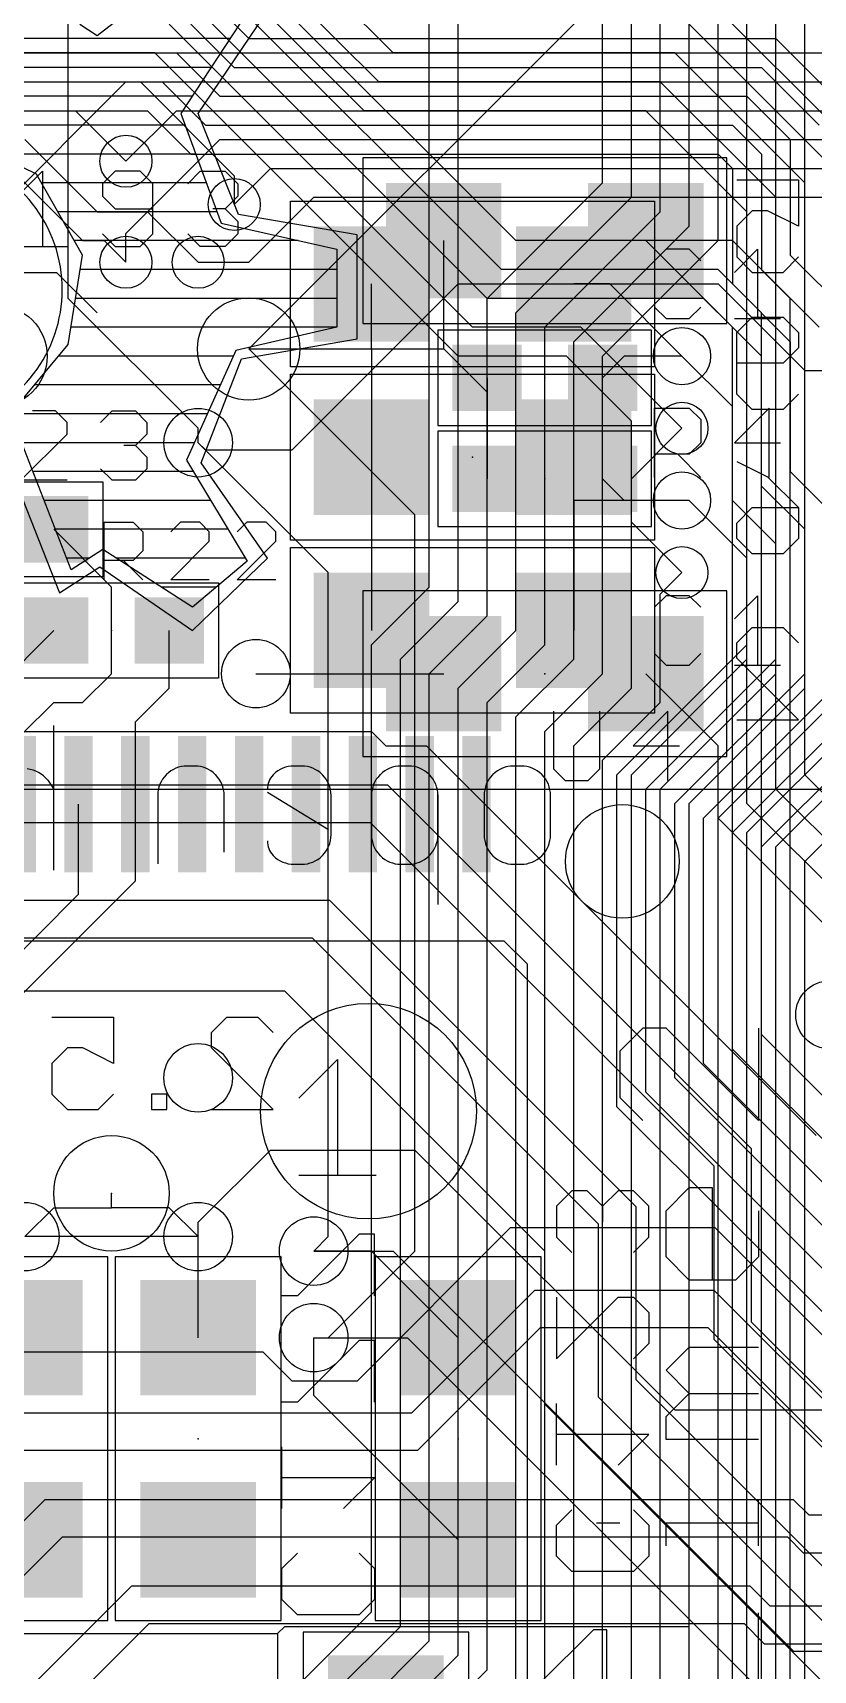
# Model space of a CAD drawing. Extents: x -61 to 136, y 23 to 123.
# Drawn here: x 53.79 to 60.65, y 75.43 to 89.84 of the extents above; entities that cross this region are included whole.
import ezdxf

# ---------------------------------------------------------------- set-up
doc = ezdxf.new("R2010")
doc.units = 0
for name, color, linetype in [('1', 14, 'CONTINUOUS'), ('13', 94, 'CONTINUOUS'), ('14', 94, 'CONTINUOUS'), ('16', 134, 'CONTINUOUS'), ('18', 94, 'CONTINUOUS'), ('21', 251, 'CONTINUOUS'), ('22', 54, 'CONTINUOUS'), ('23', 251, 'CONTINUOUS'), ('24', 54, 'CONTINUOUS'), ('25', 251, 'CONTINUOUS'), ('26', 54, 'CONTINUOUS'), ('3', 214, 'CONTINUOUS'), ('39', 14, 'CONTINUOUS'), ('4', 214, 'CONTINUOUS'), ('40', 134, 'CONTINUOUS'), ('41', 14, 'CONTINUOUS'), ('42', 134, 'CONTINUOUS')]:
    doc.layers.add(name, color=color, linetype=linetype)

# ---------------------------------------------------------------- blocks, each defined once
blk = doc.blocks.new('PIE')
blk.add_circle((0, 0), 0.5)
blk = doc.blocks.new('RECT')
blk.add_solid([(-0.5, -0.5), (0.5, -0.5), (-0.5, 0.5), (0.5, 0.5)])
blk = doc.blocks.new('ROUNDV')
blk.add_circle((0, 0), 0.5)

msp = doc.modelspace()

# ---------------------------------------------------------------- linework, layer by layer
at = {"layer": '1'}
for p, q in [((56.7055, 89.154), (54.9275, 90.932)), ((56.8325, 89.408), (55.5625, 90.678)), ((56.9595, 89.662), (56.134, 90.4875)), ((61.087, 88.773), (59.69, 90.17)), ((60.833, 88.646), (59.563, 89.916)), ((59.436, 89.662), (56.9595, 89.662)), ((60.579, 88.519), (59.436, 89.662)), ((59.309, 89.408), (56.8325, 89.408)), ((60.325, 88.392), (59.309, 89.408)), ((59.182, 89.154), (56.7055, 89.154)), ((60.071, 88.265), (59.182, 89.154)), ((60.579, 84.201), (60.579, 88.519)), ((60.325, 84.328), (60.325, 88.392)), ((60.071, 84.455), (60.071, 88.265)), ((56.769, 87.0585), (56.769, 87.63)), ((58.8645, 87.63), (58.547, 87.63)), ((59.4995, 86.995), (58.8645, 87.63)), ((55.6895, 87.0585), (56.769, 87.0585)), ((56.769, 87.0585), (56.769, 86.106)), ((56.769, 86.106), (56.769, 84.582)), ((58.547, 85.725), (58.547, 86.106)), ((58.547, 85.725), (58.547, 84.582)), ((59.4995, 85.725), (58.547, 85.725)), ((54.483, 84.963), (53.975, 85.471)), ((54.483, 84.201), (54.483, 84.963)), ((53.4035, 84.0105), (53.975, 84.582)), ((54.991, 84.074), (54.991, 84.582)), ((58.928, 83.312), (60.071, 84.455)), ((59.182, 83.185), (60.325, 84.328)), ((54.229, 83.947), (54.483, 84.201)), ((59.436, 83.058), (60.579, 84.201)), ((54.693, 83.776), (54.991, 84.074)), ((59.69, 82.931), (60.833, 84.074)), ((53.693, 83.665), (53.975, 83.947)), ((53.975, 83.947), (54.229, 83.947)), ((59.944, 82.804), (61.087, 83.947)), ((54.693, 83.052), (54.693, 83.776)), ((60.198, 82.677), (61.341, 83.82)), ((58.928, 80.391), (58.928, 83.312)), ((59.182, 80.518), (59.182, 83.185)), ((54.193, 82.26), (54.193, 83.052)), ((54.693, 82.379), (54.693, 83.052)), ((59.436, 80.645), (59.436, 83.058)), ((59.69, 80.772), (59.69, 82.931)), ((59.944, 80.899), (59.944, 82.804)), ((60.198, 81.026), (60.198, 82.677)), ((52.451, 80.137), (54.693, 82.379)), ((52.197, 80.264), (54.193, 82.26)), ((60.198, 81.026), (61.224, 80)), ((59.944, 80.899), (61.219, 79.624)), ((59.69, 80.772), (61.262, 79.2)), ((59.436, 80.645), (61.281, 78.8)), ((61.319, 78), (58.928, 80.391)), ((61.3, 78.4), (59.182, 80.518)), ((57.1246, 77.6986), (58.2041, 78.7781)), ((58.2041, 78.7781), (59.7789, 78.7781)), ((59.7789, 78.7781), (60.957, 77.6)), ((57.1754, 77.3684), (58.2549, 78.4479)), ((58.2549, 78.4479), (59.7281, 78.4479)), ((59.7281, 78.4479), (60.9092, 77.2668)), ((53.1368, 77.6986), (57.1246, 77.6986)), ((53.2892, 77.3684), (57.1754, 77.3684)), ((45.0723, 68.1101), (53.8988, 76.9366)), ((53.8988, 76.9366), (60.4774, 76.9366)), ((60.4774, 76.9366), (60.614, 76.8)), ((60.614, 76.8), (61.7, 76.8)), ((45.2247, 67.7799), (54.0512, 76.6064)), ((54.0512, 76.6064), (60.4266, 76.6064)), ((60.4266, 76.6064), (60.5663, 76.4667)), ((60.5663, 76.4667), (61.5333, 76.4667)), ((45.0723, 66.5861), (54.6608, 76.1746)), ((54.6608, 76.1746), (60.0964, 76.1746)), ((60.0964, 76.1746), (60.271, 76)), ((60.271, 76), (61.7, 76)), ((45.2247, 66.2559), (54.8132, 75.8444)), ((54.8132, 75.8444), (60.0456, 75.8444)), ((60.0456, 75.8444), (60.2234, 75.6666)), ((60.2234, 75.6666), (61.5334, 75.6666))]:
    msp.add_line(p, q, dxfattribs=at)
at = {"layer": '13'}
for p, q in [((55.6895, 87.0585), (60.071, 91.44)), ((56.0705, 86.1695), (57.531, 87.63)), ((57.531, 87.63), (59.817, 87.63)), ((59.817, 87.63), (60.579, 86.868)), ((60.579, 86.868), (65.0875, 86.868)), ((55.245, 86.233), (55.3085, 86.1695)), ((55.3085, 86.1695), (56.0705, 86.1695)), ((53.086, 83.185), (65.405, 83.185)), ((55.245, 79.375), (55.88, 80.01)), ((55.88, 80.01), (57.15, 80.01)), ((57.15, 80.01), (59.436, 77.724)), ((55.245, 79.248), (53.721, 79.248)), ((55.245, 79.248), (55.245, 79.375)), ((56.261, 79.121), (56.9595, 79.121)), ((56.9595, 79.121), (60.4805, 75.6)), ((56.261, 78.359), (57.0865, 78.359)), ((57.0865, 78.359), (60.6455, 74.8)), ((59.436, 77.724), (61.976, 77.724)), ((60.4805, 75.6), (62.55, 75.6))]:
    msp.add_line(p, q, dxfattribs=at)
at = {"layer": '14'}
for p, q in [((58.039, 88.011), (55.372, 90.678)), ((57.912, 87.757), (55.245, 90.424)), ((57.785, 87.503), (55.118, 90.17)), ((57.658, 87.249), (54.991, 89.916)), ((54.864, 89.662), (53.594, 89.662)), ((57.531, 86.995), (54.864, 89.662)), ((53.467, 89.408), (54.737, 89.408)), ((54.737, 89.408), (55.5625, 88.5825)), ((53.34, 89.154), (54.1655, 89.154)), ((54.1655, 89.154), (54.61, 88.7095)), ((53.721, 88.9), (54.356, 88.265)), ((53.594, 88.646), (54.229, 88.011)), ((55.5625, 88.5825), (55.5625, 88.3285)), ((54.356, 88.265), (54.8005, 88.265)), ((54.8005, 88.265), (55.245, 87.8205)), ((54.229, 88.011), (54.4195, 88.011)), ((54.4195, 88.011), (54.61, 87.8205)), ((59.944, 88.011), (58.039, 88.011)), ((60.452, 87.503), (59.944, 88.011)), ((59.817, 87.757), (57.912, 87.757)), ((60.198, 87.376), (59.817, 87.757)), ((52.3494, 87.7316), (54.0004, 87.7316)), ((54.0004, 87.7316), (54.356, 87.376)), ((59.69, 87.503), (57.785, 87.503)), ((59.944, 87.249), (59.69, 87.503)), ((60.452, 73.406), (60.452, 87.503)), ((60.198, 73.533), (60.198, 87.376)), ((58.6105, 87.249), (57.658, 87.249)), ((59.4995, 86.36), (58.6105, 87.249)), ((59.944, 73.66), (59.944, 87.249)), ((57.15, 85.598), (55.6895, 87.0585)), ((58.4835, 86.995), (57.531, 86.995)), ((59.055, 86.4235), (58.4835, 86.995)), ((59.055, 85.5345), (59.055, 86.4235)), ((57.15, 79.121), (57.15, 85.598)), ((59.4995, 85.09), (59.055, 85.5345)), ((55.245, 79.248), (53.721, 79.248)), ((56.388, 78.359), (57.15, 79.121)), ((56.261, 78.359), (56.388, 78.359))]:
    msp.add_line(p, q, dxfattribs=at)
at = {"layer": '16'}
for p, q in [((55.3085, 90.17), (55.6895, 89.789)), ((55.1815, 89.916), (55.5625, 89.535)), ((55.6895, 89.789), (60.325, 89.789)), ((60.325, 89.789), (60.96, 89.154)), ((53.213, 89.662), (55.0545, 89.662)), ((55.0545, 89.662), (55.4355, 89.281)), ((55.5625, 89.535), (60.198, 89.535)), ((60.198, 89.535), (60.706, 89.027)), ((53.086, 89.408), (54.9275, 89.408)), ((54.9275, 89.408), (55.3085, 89.027)), ((55.4355, 89.281), (60.071, 89.281)), ((60.071, 89.281), (60.452, 88.9)), ((52.959, 89.154), (54.8005, 89.154)), ((54.8005, 89.154), (55.1815, 88.773)), ((55.3085, 89.027), (59.944, 89.027)), ((59.944, 89.027), (60.198, 88.773)), ((60.452, 88.9), (60.452, 87.884)), ((55.1815, 88.773), (59.817, 88.773)), ((59.817, 88.773), (59.944, 88.646)), ((60.198, 88.773), (60.198, 87.757)), ((59.944, 88.646), (59.944, 87.63)), ((57.404, 87.0585), (57.404, 88.011)), ((60.198, 86.995), (59.182, 88.011)), ((60.452, 87.884), (60.96, 87.376)), ((60.198, 87.757), (60.706, 87.249)), ((59.944, 87.63), (60.452, 87.122)), ((55.6895, 87.0585), (57.404, 87.0585)), ((57.404, 87.0585), (57.785, 86.6775)), ((60.452, 87.122), (60.452, 85.979)), ((58.9915, 86.995), (58.801, 86.8045)), ((59.4995, 86.995), (58.9915, 86.995)), ((59.944, 86.5505), (59.4995, 86.995)), ((60.198, 85.852), (60.198, 86.995)), ((57.785, 86.8045), (57.785, 85.9155)), ((57.785, 86.6775), (57.785, 86.8045)), ((59.944, 85.725), (59.944, 86.5505)), ((58.9915, 85.725), (58.801, 85.9155)), ((60.452, 85.979), (60.833, 85.598)), ((59.4995, 85.725), (58.9915, 85.725)), ((59.563, 85.725), (59.4995, 85.725)), ((60.071, 85.217), (59.563, 85.725)), ((60.325, 85.344), (59.944, 85.725)), ((60.579, 85.471), (60.198, 85.852)), ((60.579, 83.312), (60.579, 85.471)), ((60.325, 83.185), (60.325, 85.344)), ((60.071, 83.058), (60.071, 85.217)), ((55.753, 84.201), (57.404, 84.201)), ((59.817, 83.566), (59.182, 84.201)), ((59.817, 82.931), (59.817, 83.566)), ((61.595, 82.296), (60.579, 83.312)), ((46.2407, 83.2231), (56.9087, 83.2231)), ((56.9087, 83.2231), (60.1091, 80.0227)), ((61.341, 82.169), (60.325, 83.185)), ((61.087, 82.042), (60.071, 83.058)), ((46.0883, 82.8929), (56.7563, 82.8929)), ((56.7563, 82.8929), (59.7789, 79.8703)), ((60.833, 81.915), (59.817, 82.931)), ((45.7327, 82.2071), (56.4007, 82.2071)), ((56.4007, 82.2071), (59.0931, 79.5147)), ((45.5803, 81.8769), (56.2483, 81.8769)), ((56.2483, 81.8769), (58.7629, 79.3623)), ((60.1091, 80.0227), (60.1091, 78.4987)), ((59.7789, 79.8703), (59.7789, 78.3463)), ((54.483, 79.502), (54.483, 79.629)), ((53.721, 79.248), (53.975, 79.502)), ((53.975, 79.502), (54.483, 79.502)), ((54.991, 79.502), (54.483, 79.502)), ((55.245, 79.248), (54.991, 79.502)), ((59.0931, 79.5147), (59.0931, 77.9907)), ((55.245, 78.359), (55.245, 79.248)), ((58.7629, 79.3623), (58.7629, 77.8383)), ((56.769, 79.121), (56.261, 79.121)), ((57.531, 78.359), (56.769, 79.121)), ((60.1091, 78.4987), (62.6078, 76)), ((56.261, 77.851), (56.261, 78.359)), ((59.7789, 78.3463), (62.5252, 75.6)), ((59.0931, 77.9907), (61.8838, 75.2)), ((57.531, 76.581), (56.261, 77.851)), ((58.7629, 77.8383), (61.8012, 74.8)), ((55.9435, 75.7555), (56.007, 75.819)), ((56.007, 75.819), (59.563, 75.819)), ((52.7685, 75.7555), (55.9435, 75.7555)), ((55.9435, 75.7555), (55.9435, 75.057))]:
    msp.add_line(p, q, dxfattribs=at)
at = {"layer": '21'}
for p, q in [((45.748, 81.852), (57.933, 81.852)), ((57.933, 81.852), (58.138, 81.647)), ((58.138, 81.647), (58.138, 64.457)), ((56.1318, 80.4669), (56.4708, 80.8059)), ((56.4708, 80.8059), (56.4708, 79.789)), ((56.1318, 79.789), (56.8097, 79.789))]:
    msp.add_line(p, q, dxfattribs=at)
for centre, radius in [((58.975, 82.549), 0.5), ((56.743, 80.352), 0.9486)]:
    msp.add_circle(centre, radius, dxfattribs=at)
at = {"layer": '22'}
for p, q in [((54.356, 89.8144), (54.9148, 90.2462)), ((54.2036, 89.916), (54.356, 89.8144)), ((55.6768, 90.0176), (55.0926, 89.1286)), ((55.245, 89.1286), (55.8292, 89.9922)), ((55.5266, 89.789), (50.0937, 89.789)), ((55.3597, 89.535), (50.2904, 89.535)), ((55.1928, 89.281), (50.487, 89.281)), ((55.0926, 89.1286), (55.4482, 88.1634)), ((55.6006, 88.2396), (55.245, 89.1286)), ((55.13, 89.027), (50.4822, 89.027)), ((53.8226, 88.5952), (52.9844, 89.0016)), ((55.2236, 88.773), (53.4559, 88.773)), ((54.229, 87.884), (53.8226, 88.5952)), ((55.3172, 88.519), (53.8661, 88.519)), ((55.4108, 88.265), (54.0113, 88.265)), ((56.642, 88.0618), (55.6006, 88.2396)), ((55.4482, 88.1634), (56.4642, 87.9348)), ((56.642, 87.1474), (56.642, 88.0618)), ((54.102, 87.0966), (54.229, 87.884)), ((56.1255, 88.011), (54.1564, 88.011)), ((56.4642, 87.9348), (56.4642, 87.249)), ((56.4642, 87.757), (54.2085, 87.757)), ((56.4642, 87.503), (54.1675, 87.503)), ((56.4642, 87.249), (54.1266, 87.249)), ((56.4642, 87.249), (55.5752, 87.0458)), ((53.594, 86.487), (54.102, 87.0966)), ((55.5752, 87.0458), (55.1434, 86.0806)), ((55.626, 86.9696), (56.642, 87.1474)), ((55.5525, 86.995), (54.0173, 86.995)), ((55.2704, 86.0552), (55.626, 86.9696)), ((55.4388, 86.741), (53.8057, 86.741)), ((53.3908, 86.5124), (54.0258, 84.9122)), ((54.1274, 85.1154), (53.594, 86.487)), ((55.3252, 86.487), (53.594, 86.487)), ((55.2116, 86.233), (53.6928, 86.233)), ((55.1434, 86.0806), (55.6768, 85.1916)), ((55.8546, 85.217), (55.2704, 86.0552)), ((55.2044, 85.979), (53.7916, 85.979)), ((55.3568, 85.725), (53.8903, 85.725)), ((55.5092, 85.471), (53.9891, 85.471)), ((54.4068, 85.2932), (54.1274, 85.1154)), ((55.1942, 84.7852), (54.4068, 85.2932)), ((54.2871, 85.217), (54.0879, 85.217)), ((55.6616, 85.217), (54.5249, 85.217)), ((55.1942, 84.582), (55.8546, 85.217)), ((55.6768, 85.1916), (55.1942, 84.7852)), ((54.0258, 84.9122), (54.3814, 85.1408)), ((54.3814, 85.1408), (55.1942, 84.582)), ((55.4053, 84.963), (54.9186, 84.963)), ((53.975, 83.185), (53.975, 83.7438)), ((54.9674, 83.3138), (54.9638, 83.3102)), ((55.216, 83.3882), (55.147, 83.3882)), ((55.3992, 83.3102), (55.3956, 83.3138)), ((55.9072, 83.3138), (55.9036, 83.3102)), ((56.1558, 83.3882), (56.0868, 83.3882)), ((56.339, 83.3102), (56.3354, 83.3138)), ((56.847, 83.3138), (56.8434, 83.3102)), ((57.0956, 83.3882), (57.0266, 83.3882)), ((57.2788, 83.3102), (57.2752, 83.3138)), ((57.8376, 83.3138), (57.834, 83.3102)), ((58.0862, 83.3882), (58.0172, 83.3882)), ((58.2694, 83.3102), (58.2658, 83.3138)), ((53.9224, 83.263), (53.975, 83.185)), ((53.975, 82.4738), (53.975, 83.185)), ((54.8894, 83.1306), (54.8894, 82.5282)), ((55.4736, 82.6298), (55.4736, 83.1306)), ((55.8546, 83.1596), (56.3916, 82.8294)), ((56.4134, 82.7822), (56.4134, 83.1306)), ((56.769, 83.1306), (56.769, 82.7822)), ((57.3532, 83.1342), (57.3532, 82.169)), ((57.3532, 82.7822), (57.3532, 83.1306)), ((57.7596, 83.1306), (57.7596, 82.7822)), ((58.3438, 82.7822), (58.3438, 83.1306)), ((55.9036, 82.6026), (55.9072, 82.599)), ((56.3354, 82.599), (56.339, 82.6026)), ((56.8434, 82.6026), (56.847, 82.599)), ((57.2752, 82.599), (57.2788, 82.6026)), ((57.834, 82.6026), (57.8376, 82.599)), ((58.2658, 82.599), (58.2694, 82.6026)), ((56.0868, 82.5246), (56.1558, 82.5246)), ((57.0266, 82.5246), (57.0956, 82.5246)), ((58.0172, 82.5246), (58.0862, 82.5246))]:
    msp.add_line(p, q, dxfattribs=at)
for centre, radius, start, end in [((52.832, 87.5813), 1.2181, 298.6585, 241.3415), ((53.7121, 83.0961), 0.2685, 38.4403, 83.4396), ((55.1434, 83.1306), 0.254, 134.9984, 179.9977), ((55.147, 83.1343), 0.2539, 89.993, 135.011), ((55.216, 83.1343), 0.2539, 44.989, 90.007), ((55.2196, 83.1306), 0.254, 0.0023, 45.0016), ((56.0346, 83.1866), 0.1801, 136.6747, 181.6682), ((56.0868, 83.1343), 0.2539, 89.993, 135.011), ((56.1558, 83.1343), 0.2539, 44.989, 90.007), ((56.1594, 83.1306), 0.254, 0.0023, 45.0016), ((57.023, 83.1306), 0.254, 134.9984, 179.9977), ((57.0266, 83.1343), 0.2539, 89.993, 135.011), ((57.0956, 83.1343), 0.2539, 44.989, 90.007), ((57.0992, 83.1306), 0.254, 0.0023, 45.0016), ((58.0136, 83.1306), 0.254, 134.9984, 179.9977), ((58.0172, 83.1343), 0.2539, 89.993, 135.011), ((58.0862, 83.1343), 0.2539, 44.989, 90.007), ((58.0898, 83.1306), 0.254, 0.0023, 45.0016), ((56.0346, 82.7262), 0.1801, 178.3318, 223.3253), ((56.1594, 82.7822), 0.254, 314.9984, 359.9977), ((57.023, 82.7822), 0.254, 180.0023, 225.0016), ((57.0992, 82.7822), 0.254, 314.9984, 359.9977), ((58.0136, 82.7822), 0.254, 180.0023, 225.0016), ((58.0898, 82.7822), 0.254, 314.9984, 359.9977), ((56.0868, 82.7785), 0.2539, 224.989, 270.007), ((56.1558, 82.7785), 0.2539, 269.993, 315.011), ((57.0266, 82.7785), 0.2539, 224.989, 270.007), ((57.0956, 82.7785), 0.2539, 269.993, 315.011), ((58.0172, 82.7785), 0.2539, 224.989, 270.007), ((58.0862, 82.7785), 0.2539, 269.993, 315.011)]:
    msp.add_arc(centre, radius, start, end, dxfattribs=at)
at = {"layer": '23'}
for p in [(57.658, 87.63), (57.658, 86.106), (54.483, 84.582), (57.658, 84.582)]:
    msp.add_point(p, dxfattribs=at)
at = {"layer": '24'}
for p in [(58.293, 88.011), (58.293, 86.8045), (58.293, 85.9155), (58.293, 84.201), (54.483, 79.629), (55.245, 77.47), (57.531, 77.47)]:
    msp.add_point(p, dxfattribs=at)
at = {"layer": '25'}
for p, q in [((53.6566, 88.4008), (53.8769, 88.6212)), ((53.8769, 88.6212), (53.8769, 87.9602)), ((54.5152, 88.6212), (54.405, 88.511)), ((54.7355, 88.6212), (54.5152, 88.6212)), ((54.8457, 88.511), (54.7355, 88.6212)), ((55.1534, 88.511), (55.2636, 88.6212)), ((55.2636, 88.6212), (55.4839, 88.6212)), ((55.4839, 88.6212), (55.5941, 88.511)), ((54.405, 88.511), (54.405, 88.4008)), ((54.8457, 88.0704), (54.8457, 88.511)), ((55.5941, 88.511), (55.5941, 88.4008)), ((54.405, 88.4008), (54.5152, 88.2907)), ((55.5941, 88.4008), (55.4839, 88.2907)), ((54.5152, 88.2907), (54.8457, 88.2907)), ((55.4839, 88.2907), (55.3738, 88.2907)), ((55.4839, 88.2907), (55.5941, 88.1805)), ((55.5941, 88.1805), (55.5941, 88.0704)), ((54.405, 88.0704), (54.5152, 87.9602)), ((54.7355, 87.9602), (54.8457, 88.0704)), ((55.2636, 87.9602), (55.1534, 88.0704)), ((55.5941, 88.0704), (55.4839, 87.9602)), ((53.6566, 87.9602), (54.0973, 87.9602)), ((54.5152, 87.9602), (54.7355, 87.9602)), ((55.4839, 87.9602), (55.2636, 87.9602)), ((59.3599, 87.9353), (59.2582, 87.8336)), ((59.5633, 87.9353), (59.3599, 87.9353)), ((59.6649, 87.8336), (59.5633, 87.9353)), ((59.9598, 87.7319), (60.1632, 87.9353)), ((60.1632, 87.9353), (60.1632, 87.3252)), ((59.2582, 87.8336), (59.2582, 87.4269)), ((59.2582, 87.4269), (59.3599, 87.3252)), ((59.3599, 87.3252), (59.5633, 87.3252)), ((59.5633, 87.3252), (59.6649, 87.4269)), ((59.9598, 87.3252), (60.3666, 87.3252)), ((53.9911, 86.5129), (53.7877, 86.5129)), ((54.0928, 86.4112), (53.9911, 86.5129)), ((54.3877, 86.4112), (54.4894, 86.5129)), ((54.4894, 86.5129), (54.6927, 86.5129)), ((54.6927, 86.5129), (54.7944, 86.4112)), ((59.2582, 85.9282), (59.2582, 86.5383)), ((59.2582, 86.5383), (59.5633, 86.5383)), ((59.5633, 86.5383), (59.6649, 86.4366)), ((60.2649, 86.5383), (59.9598, 86.2333)), ((60.2649, 85.9282), (60.2649, 86.5383)), ((53.686, 85.9028), (54.0928, 86.3095)), ((54.0928, 86.3095), (54.0928, 86.4112)), ((54.7944, 86.3095), (54.6927, 86.2079)), ((54.7944, 86.4112), (54.7944, 86.3095)), ((59.6649, 86.4366), (59.6649, 86.2333)), ((54.6927, 86.2079), (54.591, 86.2079)), ((54.6927, 86.2079), (54.7944, 86.1062)), ((59.6649, 86.2333), (59.5633, 86.1316)), ((59.9598, 86.2333), (60.3666, 86.2333)), ((54.7944, 86.1062), (54.7944, 86.0045)), ((59.5633, 86.1316), (59.2582, 86.1316)), ((59.4616, 86.1316), (59.6649, 85.9282)), ((54.0928, 85.9028), (53.686, 85.9028)), ((54.4894, 85.9028), (54.3877, 86.0045)), ((54.6927, 85.9028), (54.4894, 85.9028)), ((54.7944, 86.0045), (54.6927, 85.9028)), ((54.4195, 85.0265), (54.4195, 85.5349)), ((54.4195, 85.5349), (54.6737, 85.5349)), ((54.6737, 85.5349), (54.7585, 85.4502)), ((54.7585, 85.4502), (54.7585, 85.2807)), ((55.0889, 85.5349), (55.0042, 85.4502)), ((55.2584, 85.5349), (55.0889, 85.5349)), ((55.3432, 85.4502), (55.2584, 85.5349)), ((55.3432, 85.3655), (55.3432, 85.4502)), ((55.6736, 85.5349), (55.5889, 85.4502)), ((55.8431, 85.5349), (55.6736, 85.5349)), ((55.9278, 85.4502), (55.8431, 85.5349)), ((55.9278, 85.3655), (55.9278, 85.4502)), ((55.0042, 85.0265), (55.3432, 85.3655)), ((55.5889, 85.0265), (55.9278, 85.3655)), ((54.6737, 85.196), (54.4195, 85.196)), ((54.589, 85.196), (54.7585, 85.0265)), ((54.7585, 85.2807), (54.6737, 85.196)), ((55.3432, 85.0265), (55.0042, 85.0265)), ((55.9278, 85.0265), (55.5889, 85.0265)), ((59.3599, 84.8873), (59.2582, 84.7856)), ((59.5633, 84.8873), (59.3599, 84.8873)), ((59.6649, 84.7856), (59.5633, 84.8873)), ((59.9598, 84.6839), (60.1632, 84.8873)), ((60.1632, 84.8873), (60.1632, 84.2772)), ((59.2582, 84.7856), (59.2582, 84.3789)), ((59.2582, 84.3789), (59.3599, 84.2772)), ((59.5633, 84.2772), (59.6649, 84.3789)), ((59.3599, 84.2772), (59.5633, 84.2772)), ((59.9598, 84.2772), (60.3666, 84.2772)), ((58.3692, 83.8713), (58.3692, 83.3629)), ((58.7759, 83.3629), (58.7759, 83.8713)), ((59.3759, 83.8713), (59.0708, 83.5663)), ((59.3759, 83.2612), (59.3759, 83.8713)), ((59.0708, 83.5663), (59.4776, 83.5663)), ((58.3692, 83.3629), (58.4709, 83.2612)), ((58.6743, 83.2612), (58.7759, 83.3629)), ((58.4709, 83.2612), (58.6743, 83.2612)), ((59.1557, 81.0826), (58.9524, 80.8792)), ((59.3591, 81.0826), (59.1557, 81.0826)), ((60.1726, 80.2691), (59.3591, 81.0826)), ((60.1726, 81.0826), (60.1726, 80.2691)), ((58.9524, 80.8792), (58.9524, 80.4725)), ((58.9524, 80.4725), (59.1557, 80.2691)), ((59.3591, 79.476), (59.5625, 79.6793)), ((59.5625, 79.6793), (59.7659, 79.6793)), ((59.7659, 79.6793), (59.7659, 78.8659)), ((59.3591, 79.0692), (59.3591, 79.476)), ((60.1726, 79.476), (60.1726, 79.0692)), ((59.5625, 78.8659), (59.3591, 79.0692)), ((60.1726, 79.0692), (59.9692, 78.8659)), ((59.9692, 78.8659), (59.5625, 78.8659)), ((59.3591, 78.0727), (59.5625, 78.2761)), ((59.5625, 78.2761), (60.1726, 78.2761)), ((59.5625, 77.8693), (59.3591, 78.0727)), ((59.3591, 77.6659), (59.5625, 77.8693)), ((59.5625, 77.8693), (60.1726, 77.8693)), ((59.3591, 77.4626), (59.3591, 77.6659)), ((60.1726, 77.4626), (59.3591, 77.4626)), ((60.1726, 76.5271), (60.1726, 76.9338)), ((58.749, 76.7304), (58.9524, 76.7304)), ((59.3591, 76.5271), (59.3591, 76.7304)), ((59.3591, 76.7304), (60.1726, 76.7304)), ((60.1726, 75.1238), (60.1726, 75.9373))]:
    msp.add_line(p, q, dxfattribs=at)
at = {"layer": '26'}
for p, q in [((59.9816, 88.5451), (60.5239, 88.5451)), ((60.5239, 88.5451), (60.5239, 88.1383)), ((60.1172, 88.2739), (59.9816, 88.1383)), ((60.2528, 88.2739), (60.1172, 88.2739)), ((60.5239, 88.1383), (60.2528, 88.2739)), ((59.9816, 88.1383), (59.9816, 87.8672)), ((59.9816, 87.8672), (60.1172, 87.7316)), ((60.3883, 87.7316), (60.5239, 87.8672)), ((60.1172, 87.7316), (60.3883, 87.7316)), ((59.9816, 87.203), (60.1172, 87.3386)), ((60.1172, 87.3386), (60.3883, 87.3386)), ((60.3883, 87.3386), (60.5239, 87.203)), ((59.9816, 86.6607), (59.9816, 87.203)), ((60.5239, 87.203), (60.5239, 87.0674)), ((60.5239, 87.0674), (60.3883, 86.9318)), ((60.3883, 86.9318), (59.9816, 86.9318)), ((60.1172, 86.5251), (59.9816, 86.6607)), ((60.5239, 86.6607), (60.3883, 86.5251)), ((60.3883, 86.5251), (60.1172, 86.5251)), ((59.9816, 86.0686), (60.2528, 85.933)), ((60.2528, 85.933), (60.5239, 85.6618)), ((59.9816, 85.5263), (60.1172, 85.6618)), ((60.1172, 85.6618), (60.5239, 85.6618)), ((60.5239, 85.6618), (60.5239, 85.3907)), ((59.9816, 85.3907), (59.9816, 85.5263)), ((60.1172, 85.2551), (59.9816, 85.3907)), ((60.5239, 85.3907), (60.3883, 85.2551)), ((60.3883, 85.2551), (60.1172, 85.2551)), ((59.9816, 84.4725), (60.1172, 84.6081)), ((60.1172, 84.6081), (60.3883, 84.6081)), ((60.3883, 84.6081), (60.5239, 84.4725)), ((59.9816, 84.3369), (59.9816, 84.4725)), ((60.5239, 83.7946), (59.9816, 84.3369)), ((59.9816, 83.7946), (60.5239, 83.7946)), ((53.9598, 81.1791), (54.5021, 81.1791)), ((54.5021, 81.1791), (54.5021, 80.7723)), ((55.3631, 81.0435), (55.4987, 81.1791)), ((55.4987, 81.1791), (55.7698, 81.1791)), ((55.7698, 81.1791), (55.9054, 81.0435)), ((55.3631, 80.9079), (55.3631, 81.0435)), ((54.0954, 80.9079), (53.9598, 80.7723)), ((54.231, 80.9079), (54.0954, 80.9079)), ((54.5021, 80.7723), (54.231, 80.9079)), ((55.9054, 80.3656), (55.3631, 80.9079)), ((53.9598, 80.7723), (53.9598, 80.5012)), ((53.9598, 80.5012), (54.0954, 80.3656)), ((54.3665, 80.3656), (54.5021, 80.5012)), ((54.9699, 80.5012), (54.8343, 80.5012)), ((54.8343, 80.5012), (54.8343, 80.3656)), ((54.9699, 80.3656), (54.9699, 80.5012)), ((54.0954, 80.3656), (54.3665, 80.3656)), ((54.8343, 80.3656), (54.9699, 80.3656)), ((55.3631, 80.3656), (55.9054, 80.3656)), ((58.5302, 79.6505), (58.3946, 79.5149)), ((58.6658, 79.6505), (58.5302, 79.6505)), ((58.8013, 79.5149), (58.6658, 79.6505)), ((58.9369, 79.6505), (58.8013, 79.5149)), ((59.0725, 79.6505), (58.9369, 79.6505)), ((59.2081, 79.5149), (59.0725, 79.6505)), ((58.3946, 79.5149), (58.3946, 79.2437)), ((58.8013, 79.5149), (58.8013, 79.3793)), ((59.2081, 79.2437), (59.2081, 79.5149)), ((56.6595, 79.2695), (56.1172, 78.7272)), ((56.7951, 79.2695), (56.6595, 79.2695)), ((56.7951, 78.7272), (56.7951, 79.2695)), ((58.3946, 79.2437), (58.5302, 79.1082)), ((59.0725, 79.1082), (59.2081, 79.2437)), ((56.1172, 78.7272), (55.9816, 78.7272)), ((58.3946, 78.715), (58.3946, 78.1726)), ((58.3946, 78.1726), (58.9369, 78.715)), ((58.9369, 78.715), (59.0725, 78.715)), ((59.0725, 78.715), (59.2081, 78.5794)), ((59.2081, 78.5794), (59.2081, 78.3082)), ((56.6595, 78.334), (56.1172, 77.7916)), ((56.7951, 78.334), (56.6595, 78.334)), ((56.7951, 77.7916), (56.7951, 78.334)), ((59.2081, 78.3082), (59.0725, 78.1726)), ((56.1172, 77.7916), (55.9816, 77.7916)), ((58.3946, 77.2371), (58.3946, 77.7794)), ((59.2081, 77.5083), (58.3946, 77.5083)), ((58.9369, 77.2371), (59.2081, 77.5083)), ((55.9816, 76.8561), (55.9816, 77.3984)), ((56.7951, 77.1273), (55.9816, 77.1273)), ((56.5239, 76.8561), (56.7951, 77.1273)), ((58.3946, 76.7083), (58.5302, 76.8439)), ((59.0725, 76.8439), (59.2081, 76.7083)), ((58.3946, 76.4372), (58.3946, 76.7083)), ((59.2081, 76.7083), (59.2081, 76.4372)), ((55.9816, 76.3273), (56.1172, 76.4629)), ((56.6595, 76.4629), (56.7951, 76.3273)), ((58.5302, 76.3016), (58.3946, 76.4372)), ((59.2081, 76.4372), (59.0725, 76.3016)), ((55.9816, 76.0562), (55.9816, 76.3273)), ((56.7951, 76.3273), (56.7951, 76.0562)), ((59.0725, 76.3016), (58.5302, 76.3016)), ((56.1172, 75.9206), (55.9816, 76.0562)), ((56.7951, 76.0562), (56.6595, 75.9206)), ((56.6595, 75.9206), (56.1172, 75.9206)), ((58.7211, 75.7902), (58.2465, 75.3156)), ((58.8397, 75.7902), (58.7211, 75.7902)), ((58.8397, 75.3156), (58.8397, 75.7902))]:
    msp.add_line(p, q, dxfattribs=at)
at = {"layer": '3'}
for p, q in [((58.801, 88.519), (58.801, 91.5416)), ((59.055, 88.392), (59.055, 91.4146)), ((54.102, 87.503), (54.102, 91.2495)), ((59.309, 88.265), (59.309, 91.2876)), ((57.531, 84.836), (57.531, 91.059)), ((59.563, 88.138), (59.563, 91.1606)), ((57.277, 84.963), (57.277, 90.932)), ((59.817, 88.011), (59.817, 91.0336)), ((60.071, 84.328), (60.071, 90.9066)), ((60.325, 84.201), (60.325, 90.7796)), ((60.579, 84.074), (60.579, 90.6526)), ((57.785, 87.503), (58.801, 88.519)), ((58.039, 87.376), (59.055, 88.392)), ((58.293, 87.249), (59.309, 88.265)), ((58.547, 87.122), (59.563, 88.138)), ((58.801, 86.995), (59.817, 88.011)), ((55.245, 86.36), (54.102, 87.503)), ((57.785, 84.709), (57.785, 87.503)), ((58.039, 84.582), (58.039, 87.376)), ((58.293, 84.455), (58.293, 87.249)), ((58.547, 84.328), (58.547, 87.122)), ((58.801, 84.201), (58.801, 86.995)), ((55.245, 86.233), (55.245, 86.36)), ((59.055, 85.9155), (59.4995, 86.36)), ((56.388, 85.09), (55.245, 86.233)), ((59.055, 84.074), (59.055, 85.9155)), ((56.388, 79.248), (56.388, 85.09)), ((59.309, 84.8995), (59.4995, 85.09)), ((56.769, 84.455), (57.277, 84.963)), ((59.309, 83.947), (59.309, 84.8995)), ((57.023, 84.328), (57.531, 84.836)), ((57.277, 84.201), (57.785, 84.709)), ((57.531, 84.074), (58.039, 84.582)), ((56.769, 75.946), (56.769, 84.455)), ((57.785, 83.947), (58.293, 84.455)), ((57.023, 75.819), (57.023, 84.328)), ((58.039, 83.82), (58.547, 84.328)), ((59.055, 83.312), (60.071, 84.328)), ((57.277, 75.692), (57.277, 84.201)), ((58.293, 83.693), (58.801, 84.201)), ((59.309, 83.185), (60.325, 84.201)), ((57.531, 75.565), (57.531, 84.074)), ((58.547, 83.566), (59.055, 84.074)), ((59.563, 83.058), (60.579, 84.074)), ((57.785, 75.438), (57.785, 83.947)), ((58.801, 83.439), (59.309, 83.947)), ((59.817, 82.931), (60.833, 83.947)), ((58.039, 75.311), (58.039, 83.82)), ((60.071, 82.804), (61.087, 83.82)), ((58.293, 64.77), (58.293, 83.693)), ((58.547, 64.897), (58.547, 83.566)), ((60.325, 82.677), (61.341, 83.693)), ((60.579, 82.55), (61.595, 83.566)), ((58.801, 65.024), (58.801, 83.439)), ((59.055, 65.151), (59.055, 83.312)), ((59.309, 65.278), (59.309, 83.185)), ((59.563, 65.405), (59.563, 83.058)), ((59.817, 65.532), (59.817, 82.931)), ((60.071, 65.659), (60.071, 82.804)), ((60.325, 65.786), (60.325, 82.677)), ((60.579, 65.913), (60.579, 82.55)), ((56.261, 79.121), (56.388, 79.248)), ((56.134, 75.311), (56.769, 75.946)), ((56.388, 75.184), (57.023, 75.819)), ((56.642, 75.057), (57.277, 75.692)), ((56.896, 74.93), (57.531, 75.565)), ((57.15, 74.803), (57.785, 75.438))]:
    msp.add_line(p, q, dxfattribs=at)
at = {"layer": '39'}
for p, q in [((56.058, 88.359), (59.258, 88.359)), ((56.058, 86.901), (56.058, 88.359)), ((59.258, 88.359), (59.258, 86.901)), ((59.258, 86.901), (56.058, 86.901)), ((56.058, 85.377), (56.058, 86.835)), ((56.058, 86.835), (59.258, 86.835)), ((59.258, 86.835), (59.258, 85.377)), ((52.5272, 85.8901), (54.4068, 85.8901)), ((54.4068, 85.8901), (54.4068, 85.0519)), ((59.258, 85.377), (56.058, 85.377)), ((56.058, 85.311), (59.258, 85.311)), ((56.058, 83.853), (56.058, 85.311)), ((59.258, 85.311), (59.258, 83.853)), ((54.4068, 85.0519), (52.5272, 85.0519)), ((53.5432, 85.0011), (55.4228, 85.0011)), ((55.4228, 85.0011), (55.4228, 84.1629)), ((55.4228, 84.1629), (53.5432, 84.1629)), ((59.258, 83.853), (56.058, 83.853))]:
    msp.add_line(p, q, dxfattribs=at)
at = {"layer": '4'}
for p, q in [((39.878, 89.662), (72.771, 89.662)), ((53.4035, 88.2015), (54.61, 89.408)), ((54.61, 89.408), (65.8495, 89.408)), ((54.61, 88.7095), (55.0545, 89.154)), ((55.0545, 89.154), (65.4685, 89.154)), ((54.61, 88.0745), (55.4355, 88.9)), ((55.4355, 88.9), (65.0875, 88.9)), ((55.5625, 88.3285), (55.88, 88.646)), ((55.88, 88.646), (64.643, 88.646)), ((55.6895, 87.8205), (56.261, 88.392)), ((56.261, 88.392), (64.135, 88.392)), ((54.61, 87.8205), (54.61, 88.0745)), ((55.245, 87.8205), (55.6895, 87.8205))]:
    msp.add_line(p, q, dxfattribs=at)
at = {"layer": '40'}
for p, q in [((59.893, 88.74), (56.693, 88.74)), ((56.693, 88.74), (56.693, 87.282)), ((59.893, 87.282), (59.893, 88.74)), ((56.693, 87.282), (59.893, 87.282)), ((59.2328, 87.2236), (57.3532, 87.2236)), ((57.3532, 87.2236), (57.3532, 86.3854)), ((59.2328, 86.3854), (59.2328, 87.2236)), ((57.3532, 86.3854), (59.2328, 86.3854)), ((59.2328, 86.3346), (57.3532, 86.3346)), ((57.3532, 86.3346), (57.3532, 85.4964)), ((59.2328, 85.4964), (59.2328, 86.3346)), ((57.3532, 85.4964), (59.2328, 85.4964)), ((59.893, 84.93), (56.693, 84.93)), ((56.693, 84.93), (56.693, 83.472)), ((59.893, 83.472), (59.893, 84.93)), ((56.693, 83.472), (59.893, 83.472)), ((54.45, 79.07), (52.992, 79.07)), ((54.45, 75.87), (54.45, 79.07)), ((55.974, 79.07), (54.516, 79.07)), ((54.516, 79.07), (54.516, 75.87)), ((55.974, 75.87), (55.974, 79.07)), ((58.26, 79.07), (56.802, 79.07)), ((56.802, 79.07), (56.802, 75.87)), ((58.26, 75.87), (58.26, 79.07)), ((52.992, 75.87), (54.45, 75.87)), ((54.516, 75.87), (55.974, 75.87)), ((56.802, 75.87), (58.26, 75.87)), ((56.167, 75.768), (56.167, 72.568)), ((57.625, 75.768), (56.167, 75.768)), ((57.625, 72.568), (57.625, 75.768))]:
    msp.add_line(p, q, dxfattribs=at)
at = {"layer": '41'}
for p, q in [((57.9882, 79.3242), (56.642, 77.978)), ((59.7916, 79.3242), (57.9882, 79.3242)), ((61.3156, 77.8002), (59.7916, 79.3242)), ((55.8165, 78.232), (52.959, 78.232)), ((56.0705, 77.978), (55.8165, 78.232)), ((56.642, 77.978), (56.0705, 77.978))]:
    msp.add_line(p, q, dxfattribs=at)
at = {"layer": '42'}
for p, q in [((46.609, 83.693), (56.769, 83.693)), ((56.769, 83.693), (56.896, 83.566)), ((56.896, 83.566), (57.2516, 83.566)), ((57.2516, 83.566), (60.6806, 80.137)), ((56.007, 81.407), (45.339, 81.407)), ((58.293, 79.121), (56.007, 81.407)), ((58.293, 77.7748), (58.293, 79.121)), ((61.1505, 74.9173), (58.293, 77.7748))]:
    msp.add_line(p, q, dxfattribs=at)

# ---------------------------------------------------------------- block references
at = {"layer": '1'}
for name, p, xscale, yscale in [('RECT', (56.769, 87.63), 1.016, 1.016), ('RECT', (58.547, 87.63), 1.016, 1.016), ('RECT', (53.975, 85.471), 0.6096, 0.5842), ('RECT', (56.769, 84.582), 1.016, 1.016), ('RECT', (58.547, 84.582), 1.016, 1.016), ('RECT', (53.975, 84.582), 0.6096, 0.5842), ('RECT', (54.991, 84.582), 0.6096, 0.5842), ('PIE', (60.8, 81.2), 0.6, 0.6)]:
    msp.add_blockref(name, p, dxfattribs=dict(at, xscale=xscale, yscale=yscale))
at = {"layer": '1', "rotation": 180}
for p, xscale, yscale in [((56.769, 86.106), 1.016, 1.016), ((58.547, 86.106), 1.016, 1.016), ((53.693, 83.052), 0.25, 1.2), ((54.193, 83.052), 0.25, 1.2), ((54.693, 83.052), 0.25, 1.2), ((55.193, 83.052), 0.25, 1.2), ((55.693, 83.052), 0.25, 1.2), ((56.193, 83.052), 0.25, 1.2), ((56.693, 83.052), 0.25, 1.2), ((57.193, 83.052), 0.25, 1.2), ((57.693, 83.052), 0.25, 1.2)]:
    msp.add_blockref('RECT', p, dxfattribs=dict(at, xscale=xscale, yscale=yscale))
at = {"layer": '16'}
for name, p, xscale, yscale in [('RECT', (57.404, 88.011), 1.016, 1.016), ('RECT', (59.182, 88.011), 1.016, 1.016), ('RECT', (57.785, 86.8045), 0.6096, 0.5842), ('RECT', (58.801, 86.8045), 0.6096, 0.5842), ('RECT', (57.785, 85.9155), 0.6096, 0.5842), ('RECT', (58.801, 85.9155), 0.6096, 0.5842), ('RECT', (57.404, 84.201), 1.016, 1.016), ('RECT', (59.182, 84.201), 1.016, 1.016), ('PIE', (54.483, 79.629), 1.016, 1.016)]:
    msp.add_blockref(name, p, dxfattribs=dict(at, xscale=xscale, yscale=yscale))
at = {"layer": '16', "xscale": 1.016, "yscale": 1.016}
for p, rotation in [((53.721, 78.359), 90), ((55.245, 78.359), 90), ((57.531, 78.359), 90), ((53.721, 76.581), 90), ((55.245, 76.581), 90), ((57.531, 76.581), 90), ((56.896, 75.057), 270)]:
    msp.add_blockref('RECT', p, dxfattribs=dict(at, rotation=rotation))
at = {"layer": '18'}
for p, xscale, yscale in [((54.61, 88.7095), 0.4572, 0.4572), ((54.61, 88.7095), 0.4572, 0.4572), ((54.61, 88.7095), 0.4572, 0.4572), ((54.61, 88.7095), 0.4572, 0.4572), ((54.61, 88.7095), 0.4572, 0.4572), ((54.61, 88.7095), 0.4572, 0.4572), ((54.61, 88.7095), 0.4572, 0.4572), ((54.61, 88.7095), 0.4572, 0.4572), ((55.5625, 88.3285), 0.4572, 0.4572), ((55.5625, 88.3285), 0.4572, 0.4572), ((55.5625, 88.3285), 0.4572, 0.4572), ((55.5625, 88.3285), 0.4572, 0.4572), ((55.5625, 88.3285), 0.4572, 0.4572), ((55.5625, 88.3285), 0.4572, 0.4572), ((55.5625, 88.3285), 0.4572, 0.4572), ((55.5625, 88.3285), 0.4572, 0.4572), ((54.61, 87.8205), 0.4572, 0.4572), ((54.61, 87.8205), 0.4572, 0.4572), ((54.61, 87.8205), 0.4572, 0.4572), ((54.61, 87.8205), 0.4572, 0.4572), ((54.61, 87.8205), 0.4572, 0.4572), ((54.61, 87.8205), 0.4572, 0.4572), ((54.61, 87.8205), 0.4572, 0.4572), ((54.61, 87.8205), 0.4572, 0.4572), ((55.245, 87.8205), 0.4572, 0.4572), ((55.245, 87.8205), 0.4572, 0.4572), ((55.245, 87.8205), 0.4572, 0.4572), ((55.245, 87.8205), 0.4572, 0.4572), ((55.245, 87.8205), 0.4572, 0.4572), ((55.245, 87.8205), 0.4572, 0.4572), ((55.245, 87.8205), 0.4572, 0.4572), ((55.245, 87.8205), 0.4572, 0.4572), ((55.6895, 87.0585), 0.9, 0.9), ((55.6895, 87.0585), 0.9, 0.9), ((55.6895, 87.0585), 0.9, 0.9), ((55.6895, 87.0585), 0.9, 0.9), ((55.6895, 87.0585), 0.9, 0.9), ((55.6895, 87.0585), 0.9, 0.9), ((55.6895, 87.0585), 0.9, 0.9), ((55.6895, 87.0585), 0.9, 0.9), ((53.467, 86.995), 0.9, 0.9), ((53.467, 86.995), 0.9, 0.9), ((53.467, 86.995), 0.9, 0.9), ((53.467, 86.995), 0.9, 0.9), ((53.467, 86.995), 0.9, 0.9), ((53.467, 86.995), 0.9, 0.9), ((53.467, 86.995), 0.9, 0.9), ((53.467, 86.995), 0.9, 0.9), ((59.4995, 86.995), 0.5032, 0.5032), ((59.4995, 86.995), 0.5032, 0.5032), ((59.4995, 86.995), 0.5032, 0.5032), ((59.4995, 86.995), 0.5032, 0.5032), ((59.4995, 86.995), 0.5032, 0.5032), ((59.4995, 86.995), 0.5032, 0.5032), ((59.4995, 86.995), 0.5032, 0.5032), ((59.4995, 86.995), 0.5032, 0.5032), ((59.4995, 86.36), 0.4572, 0.4572), ((59.4995, 86.36), 0.4572, 0.4572), ((59.4995, 86.36), 0.4572, 0.4572), ((59.4995, 86.36), 0.4572, 0.4572), ((59.4995, 86.36), 0.4572, 0.4572), ((59.4995, 86.36), 0.4572, 0.4572), ((59.4995, 86.36), 0.4572, 0.4572), ((59.4995, 86.36), 0.4572, 0.4572), ((55.245, 86.233), 0.6032, 0.6032), ((55.245, 86.233), 0.6032, 0.6032), ((55.245, 86.233), 0.6032, 0.6032), ((55.245, 86.233), 0.6032, 0.6032), ((55.245, 86.233), 0.6032, 0.6032), ((55.245, 86.233), 0.6032, 0.6032), ((55.245, 86.233), 0.6032, 0.6032), ((55.245, 86.233), 0.6032, 0.6032), ((59.4995, 85.725), 0.5032, 0.5032), ((59.4995, 85.725), 0.5032, 0.5032), ((59.4995, 85.725), 0.5032, 0.5032), ((59.4995, 85.725), 0.5032, 0.5032), ((59.4995, 85.725), 0.5032, 0.5032), ((59.4995, 85.725), 0.5032, 0.5032), ((59.4995, 85.725), 0.5032, 0.5032), ((59.4995, 85.725), 0.5032, 0.5032), ((59.4995, 85.09), 0.4572, 0.4572), ((59.4995, 85.09), 0.4572, 0.4572), ((59.4995, 85.09), 0.4572, 0.4572), ((59.4995, 85.09), 0.4572, 0.4572), ((59.4995, 85.09), 0.4572, 0.4572), ((59.4995, 85.09), 0.4572, 0.4572), ((59.4995, 85.09), 0.4572, 0.4572), ((59.4995, 85.09), 0.4572, 0.4572), ((55.753, 84.201), 0.6032, 0.6032), ((55.753, 84.201), 0.6032, 0.6032), ((55.753, 84.201), 0.6032, 0.6032), ((55.753, 84.201), 0.6032, 0.6032), ((55.753, 84.201), 0.6032, 0.6032), ((55.753, 84.201), 0.6032, 0.6032), ((55.753, 84.201), 0.6032, 0.6032), ((55.753, 84.201), 0.6032, 0.6032), ((55.245, 80.645), 0.6032, 0.6032), ((55.245, 80.645), 0.6032, 0.6032), ((55.245, 80.645), 0.6032, 0.6032), ((55.245, 80.645), 0.6032, 0.6032), ((55.245, 80.645), 0.6032, 0.6032), ((55.245, 80.645), 0.6032, 0.6032), ((55.245, 80.645), 0.6032, 0.6032), ((55.245, 80.645), 0.6032, 0.6032), ((53.721, 79.248), 0.6032, 0.6032), ((53.721, 79.248), 0.6032, 0.6032), ((53.721, 79.248), 0.6032, 0.6032), ((53.721, 79.248), 0.6032, 0.6032), ((53.721, 79.248), 0.6032, 0.6032), ((53.721, 79.248), 0.6032, 0.6032), ((53.721, 79.248), 0.6032, 0.6032), ((53.721, 79.248), 0.6032, 0.6032), ((55.245, 79.248), 0.6032, 0.6032), ((55.245, 79.248), 0.6032, 0.6032), ((55.245, 79.248), 0.6032, 0.6032), ((55.245, 79.248), 0.6032, 0.6032), ((55.245, 79.248), 0.6032, 0.6032), ((55.245, 79.248), 0.6032, 0.6032), ((55.245, 79.248), 0.6032, 0.6032), ((55.245, 79.248), 0.6032, 0.6032), ((56.261, 79.121), 0.6032, 0.6032), ((56.261, 79.121), 0.6032, 0.6032), ((56.261, 79.121), 0.6032, 0.6032), ((56.261, 79.121), 0.6032, 0.6032), ((56.261, 79.121), 0.6032, 0.6032), ((56.261, 79.121), 0.6032, 0.6032), ((56.261, 79.121), 0.6032, 0.6032), ((56.261, 79.121), 0.6032, 0.6032), ((56.261, 78.359), 0.6032, 0.6032), ((56.261, 78.359), 0.6032, 0.6032), ((56.261, 78.359), 0.6032, 0.6032), ((56.261, 78.359), 0.6032, 0.6032), ((56.261, 78.359), 0.6032, 0.6032), ((56.261, 78.359), 0.6032, 0.6032), ((56.261, 78.359), 0.6032, 0.6032), ((56.261, 78.359), 0.6032, 0.6032)]:
    msp.add_blockref('ROUNDV', p, dxfattribs=dict(at, xscale=xscale, yscale=yscale))

doc.saveas('drawing.dxf')
